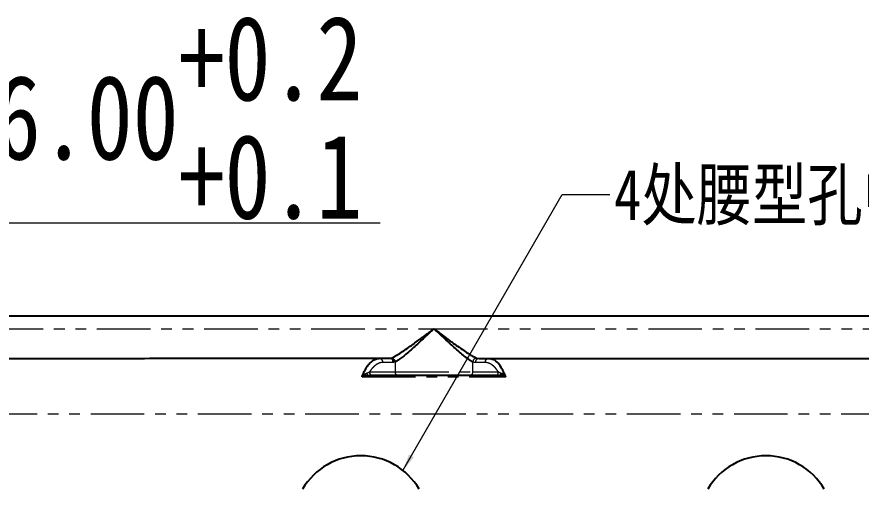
# Model space of a CAD drawing. Header units: millimetres. Extents: x 2028 to 3302, y -96 to 792.
# Drawn here: x 2340.1 to 2440.1, y 96 to 151.9 of the extents above; entities that cross this region are included whole.
import ezdxf

# ---------------------------------------------------------------- set-up
doc = ezdxf.new("R2010")
doc.units = ezdxf.units.MM
doc.linetypes.add('PHANTOM', pattern=[12.7, 6.35, -1.27, 1.27, -1.27, 1.27, -1.27])
doc.layers.get('0').update_dxf_attribs({"linetype": 'CONTINUOUS'})
doc.layers.get('Defpoints').update_dxf_attribs({"linetype": 'CONTINUOUS'})
doc.layers.add('dim', color=82, linetype='CONTINUOUS', lineweight=9)
doc.styles.get("Standard").update_dxf_attribs({"font": '', "width": 0.8})
doc.styles.get('Standard').set_extended_font_data('SimSun')
doc.dimstyles.new('111', dxfattribs={"dimtxt": 10, "dimasz": 7, "dimexe": 1.6, "dimexo": 0.8, "dimgap": 1, "dimtad": 1, "dimzin": 0, "dimdsep": 46, "dimtxsty": 'Standard', "dimcen": 0, "dimclrd": 3, "dimclre": 3, "dimclrt": 3, "dimadec": 0, "dimazin": 0, "dimtfac": 1, "dimtofl": 0, "dimtmove": 0, "dimatfit": 3, "dimfxl": 1, "dimtolj": 1, "dimlwd": 9, "dimlwe": 9, "dimarcsym": 0})
doc.dimstyles.new('111$3', dxfattribs={"dimtxt": 10, "dimasz": 7, "dimexe": 1.6, "dimexo": 0.8, "dimgap": 1, "dimtad": 1, "dimtih": 1, "dimtoh": 1, "dimzin": 0, "dimdsep": 46, "dimtxsty": 'Standard', "dimcen": 0, "dimclrd": 3, "dimclre": 3, "dimclrt": 3, "dimadec": 0, "dimazin": 0, "dimtfac": 1, "dimtmove": 0, "dimatfit": 3, "dimfxl": 1, "dimtolj": 1, "dimlwd": 9, "dimlwe": 9, "dimarcsym": 0})

# ---------------------------------------------------------------- blocks, each defined once
blk = doc.blocks.new('*D54')
at = {"color": 3, "lineweight": 9, "transparency": 16777216}
for p, q in [((2309.777, 127.519), (2293.45, 104.249)), ((2383.133, 127.519), (2309.777, 127.519)), ((2280.236, 85.418), (2289.429, 98.519)), ((2276.216, 79.688), (2272.195, 73.958))]:
    blk.add_line(p, q, dxfattribs=at)
at = {"color": 3, "lineweight": 18, "transparency": 16777216}
for points in [[(2292.495, 104.919), (2294.405, 103.579), (2289.429, 98.519)], [(2275.261, 80.358), (2277.171, 79.018), (2280.236, 85.418)]]:
    blk.add_solid(points, dxfattribs=at)
at = {"layer": 'Defpoints', "color": 0, "lineweight": 18, "transparency": 16777216}
for p in [(2289.429, 98.519), (2280.236, 85.418)]:
    blk.add_point(p, dxfattribs=at)
at = {"color": 3, "lineweight": 18, "transparency": 16777216, "insert": (2346.955, 140.046), "char_height": 10, "attachment_point": 5}
blk.add_mtext('\\A1;4-φ16.00\\S+0.2^ +0.1;', dxfattribs=at)

msp = doc.modelspace()

# ---------------------------------------------------------------- linework, layer by layer
at = {"color": 7, "linetype": 'Continuous', "lineweight": 25}
for p, q in [((2231.71, 116.522), (2481.955, 116.522)), ((2394.846, 111.497), (2449.469, 111.497)), ((2385.258, 109.487), (2382.232, 109.487)), ((2396.758, 109.487), (2393.732, 109.487))]:
    msp.add_line(p, q, dxfattribs=at)
at = {"color": 7, "linetype": 'PHANTOM', "lineweight": 18}
for p, q in [((2324.17, 115.014), (2389.495, 115.014)), ((2389.495, 115.014), (2454.82, 115.014)), ((2384.586, 111.014), (2383.439, 111.014)), ((2384.89, 111.075), (2384.89, 109.889)), ((2394.101, 109.889), (2394.101, 111.075)), ((2395.551, 111.014), (2394.404, 111.014)), ((2380.974, 109.334), (2398.017, 109.334)), ((2381.864, 109.889), (2384.89, 109.889)), ((2384.89, 109.889), (2394.101, 109.889)), ((2394.101, 109.889), (2397.127, 109.889)), ((2469.488, 104.901), (2244.178, 104.901))]:
    msp.add_line(p, q, dxfattribs=at)
for centre, radius, start, end in [((2382.976, 111.034), 0.464, 357.61422, 87.39651), ((2394.601, 111.053), 0.501, 96.66358, 177.44867), ((2394.867, 111.034), 0.464, 92.6033, 182.38598), ((2396.014, 111.034), 0.464, 92.60349, 182.38578), ((2381.835, 109.791), 0.305, 192.19982, 264.03199), ((2382.25, 109.873), 0.386, 177.61414, 267.39641), ((2385.276, 109.873), 0.386, 177.6137, 267.39686), ((2393.715, 109.873), 0.386, 272.60344, 2.3863), ((2396.741, 109.873), 0.386, 272.60284, 2.38631), ((2397.155, 109.791), 0.305, 275.96801, 347.80018)]:
    msp.add_arc(centre, radius, start, end, dxfattribs=at)
at = {"color": 7, "linetype": 'Continuous', "lineweight": 25}
for centre, start, end in [((2380.833, 91.969), 30.42838, 149.57162), ((2428.833, 91.969), 30.4284, 149.5716)]:
    msp.add_arc(centre, 8.002, start, end, dxfattribs=at)
for points, knots in [([(2384.484, 111.536), (2384.499, 111.543), (2384.529, 111.558), (2384.584, 111.586), (2384.648, 111.62), (2384.722, 111.659), (2384.841, 111.725), (2385.03, 111.832), (2385.397, 112.053), (2385.948, 112.416), (2386.607, 112.88), (2387.244, 113.341), (2387.741, 113.708), (2388.194, 114.044), (2388.564, 114.319), (2389.004, 114.646), (2389.306, 114.873), (2389.495, 115.014)], [0, 0, 0, 0, 0.019807, 0.040311, 0.061571, 0.083637, 0.106556, 0.16137, 0.224032, 0.35539, 0.501935, 0.601019, 0.706036, 0.769548, 0.841635, 0.901214, 1, 1, 1, 1]), ([(2389.495, 115.014), (2389.423, 114.947), (2389.285, 114.818), (2389.084, 114.631), (2388.899, 114.458), (2388.729, 114.3), (2388.575, 114.157), (2388.437, 114.027), (2388.313, 113.913), (2388.01, 113.631), (2387.551, 113.211), (2386.917, 112.638), (2386.332, 112.125), (2385.88, 111.746), (2385.573, 111.508), (2385.371, 111.36), (2385.189, 111.239), (2385.027, 111.141), (2384.935, 111.097), (2384.89, 111.075)], [0, 0, 0, 0, 0.041439, 0.07997, 0.115592, 0.148305, 0.17811, 0.205006, 0.228994, 0.250074, 0.382185, 0.498882, 0.633358, 0.750235, 0.803893, 0.855506, 0.905256, 0.953346, 1, 1, 1, 1]), ([(2394.101, 111.075), (2394.076, 111.087), (2394.026, 111.11), (2393.944, 111.154), (2393.857, 111.205), (2393.762, 111.265), (2393.662, 111.332), (2393.555, 111.407), (2393.442, 111.49), (2393.322, 111.581), (2393.077, 111.773), (2392.661, 112.123), (2392.077, 112.636), (2391.441, 113.21), (2390.909, 113.697), (2390.431, 114.142), (2390, 114.544), (2389.675, 114.847), (2389.495, 115.014)], [0, 0, 0, 0, 0.025814, 0.052017, 0.07865, 0.105751, 0.133358, 0.161505, 0.190224, 0.219547, 0.249502, 0.365938, 0.500521, 0.617408, 0.750323, 0.813147, 0.896373, 1, 1, 1, 1]), ([(2389.495, 115.014), (2389.58, 114.951), (2389.746, 114.826), (2389.99, 114.642), (2390.224, 114.466), (2390.449, 114.297), (2390.664, 114.135), (2390.869, 113.982), (2391.064, 113.837), (2391.25, 113.7), (2391.426, 113.571), (2391.592, 113.45), (2391.749, 113.337), (2391.895, 113.231), (2392.032, 113.133), (2392.16, 113.042), (2392.504, 112.796), (2393.024, 112.43), (2393.549, 112.084), (2393.882, 111.88), (2394.078, 111.768), (2394.253, 111.676), (2394.409, 111.602), (2394.499, 111.567), (2394.543, 111.55)], [0, 0, 0, 0, 0.044708, 0.087787, 0.129236, 0.169056, 0.207247, 0.24381, 0.278745, 0.312053, 0.343735, 0.373791, 0.402223, 0.42903, 0.454216, 0.477781, 0.499727, 0.647329, 0.777391, 0.825804, 0.872175, 0.916595, 0.959165, 1, 1, 1, 1]), ([(2329.521, 111.497), (2329.526, 111.497), (2329.533, 111.497), (2329.545, 111.497), (2329.563, 111.497), (2329.605, 111.497), (2329.69, 111.497), (2329.858, 111.497), (2330.193, 111.497), (2330.86, 111.497), (2332.176, 111.497), (2334.745, 111.497), (2339.619, 111.498), (2343.35, 111.5), (2350.213, 111.503), (2353.992, 111.506), (2356.978, 111.508), (2356.984, 111.508), (2356.994, 111.508), (2357.009, 111.508), (2357.043, 111.508), (2357.11, 111.508), (2357.246, 111.508), (2357.517, 111.508), (2358.058, 111.509), (2359.136, 111.51), (2361.277, 111.511), (2365.496, 111.515), (2369.005, 111.519), (2375.883, 111.526), (2380.278, 111.531), (2384.484, 111.536)], [0, 0, 0, 0, 0.000244, 0.000244, 0.000488, 0.000977, 0.001953, 0.003906, 0.007812, 0.015625, 0.03125, 0.0625, 0.125, 0.25, 0.25, 0.5, 0.5, 0.500244, 0.500244, 0.500488, 0.500977, 0.501953, 0.503906, 0.507812, 0.515625, 0.53125, 0.5625, 0.625, 0.75, 0.75, 1, 1, 1, 1]), ([(2380.974, 109.334), (2380.99, 109.376), (2381.029, 109.476), (2381.098, 109.641), (2381.19, 109.84), (2381.337, 110.13), (2381.523, 110.443), (2381.746, 110.75), (2382, 111.04), (2382.257, 111.253), (2382.503, 111.39), (2382.685, 111.456), (2382.848, 111.491), (2382.95, 111.495), (2382.997, 111.497)], [0, 0, 0, 0, 0.0305751, 0.0719719, 0.1242299, 0.1874113, 0.3147703, 0.4159979, 0.5217196, 0.6872961, 0.7798248, 0.8628428, 0.9362604, 1, 1, 1, 1]), ([(2384.482, 111.487), (2384.493, 111.481), (2384.514, 111.47), (2384.544, 111.442), (2384.571, 111.404), (2384.594, 111.356), (2384.615, 111.283), (2384.627, 111.171), (2384.6, 111.069), (2384.586, 111.014)], [0, 0, 0, 0, 0.1074104, 0.2163316, 0.3267879, 0.4388032, 0.5523999, 0.7614386, 1, 1, 1, 1]), ([(2384.494, 111.531), (2384.535, 111.518), (2384.614, 111.492), (2384.717, 111.422), (2384.796, 111.337), (2384.849, 111.246), (2384.88, 111.158), (2384.887, 111.102), (2384.89, 111.075)], [0, 0, 0, 0, 0.199791, 0.391679, 0.570977, 0.73323, 0.876292, 1, 1, 1, 1]), ([(2398.017, 109.334), (2397.768, 109.852), (2397.359, 110.701), (2396.748, 111.303), (2396.413, 111.376), (2396.274, 111.407)], [0, 0, 0, 0, 0.478763, 0.783889, 1, 1, 1, 1]), ([(2380.974, 109.335), (2381.008, 109.366), (2381.073, 109.427), (2381.174, 109.507), (2381.272, 109.576), (2381.366, 109.635), (2381.454, 109.685), (2381.51, 109.713), (2381.537, 109.726)], [0, 0, 0, 0, 0.178501, 0.352846, 0.522433, 0.686835, 0.845922, 1, 1, 1, 1]), ([(2382.232, 109.487), (2382.208, 109.487), (2382.161, 109.487), (2382.081, 109.487), (2381.995, 109.487), (2381.904, 109.487), (2381.837, 109.487), (2381.804, 109.487)], [0, 0, 0, 0, 0.217174, 0.424859, 0.6239, 0.815254, 1, 1, 1, 1]), ([(2393.732, 109.487), (2393.702, 109.487), (2393.642, 109.487), (2393.54, 109.487), (2393.43, 109.487), (2393.311, 109.487), (2393.183, 109.487), (2392.951, 109.487), (2392.582, 109.487), (2392.037, 109.487), (2391.437, 109.487), (2390.599, 109.487), (2389.495, 109.487), (2388.392, 109.487), (2387.554, 109.487), (2386.954, 109.487), (2386.409, 109.487), (2385.989, 109.487), (2385.676, 109.487), (2385.444, 109.487), (2385.32, 109.487), (2385.258, 109.487)], [0, 0, 0, 0, 0.020482, 0.040874, 0.061224, 0.081576, 0.101977, 0.122473, 0.186317, 0.250209, 0.314053, 0.377946, 0.500017, 0.622088, 0.685932, 0.749824, 0.813668, 0.877561, 0.918424, 0.959115, 1, 1, 1, 1]), ([(2397.187, 109.487), (2397.159, 109.487), (2397.103, 109.487), (2397.026, 109.487), (2396.953, 109.487), (2396.883, 109.487), (2396.818, 109.487), (2396.778, 109.487), (2396.758, 109.487)], [0, 0, 0, 0, 0.15353, 0.311517, 0.474603, 0.64337, 0.818345, 1, 1, 1, 1]), ([(2398.017, 109.334), (2397.973, 109.348), (2397.887, 109.375), (2397.757, 109.409), (2397.627, 109.438), (2397.488, 109.463), (2397.34, 109.483), (2397.237, 109.485), (2397.187, 109.487)], [0, 0, 0, 0, 0.154627, 0.309551, 0.463902, 0.616887, 0.810968, 1, 1, 1, 1]), ([(2397.454, 109.726), (2397.482, 109.712), (2397.54, 109.683), (2397.633, 109.63), (2397.722, 109.574), (2397.803, 109.516), (2397.876, 109.46), (2397.946, 109.399), (2397.993, 109.356), (2398.017, 109.334)], [0, 0, 0, 0, 0.161164, 0.327718, 0.499967, 0.624841, 0.750441, 0.875687, 1, 1, 1, 1])]:
    msp.add_open_spline(points, degree=3, knots=knots, dxfattribs=at)
at = {"color": 7, "linetype": 'PHANTOM', "lineweight": 18}
for points, knots in [([(2383.439, 111.014), (2383.405, 111.014), (2383.335, 111.012), (2383.231, 110.998), (2383.127, 110.975), (2383.024, 110.943), (2382.921, 110.902), (2382.818, 110.852), (2382.716, 110.793), (2382.581, 110.703), (2382.415, 110.57), (2382.223, 110.376), (2382.039, 110.153), (2381.922, 109.977), (2381.864, 109.889)], [0, 0, 0, 0, 0.062876, 0.125612, 0.188284, 0.25097, 0.313747, 0.37669, 0.439877, 0.503382, 0.629592, 0.754009, 0.877262, 1, 1, 1, 1]), ([(2384.89, 111.075), (2384.865, 111.066), (2384.814, 111.047), (2384.739, 111.029), (2384.663, 111.017), (2384.612, 111.015), (2384.586, 111.014)], [0, 0, 0, 0, 0.249973, 0.499696, 0.74957, 1, 1, 1, 1]), ([(2394.404, 111.014), (2394.379, 111.015), (2394.328, 111.017), (2394.252, 111.029), (2394.176, 111.047), (2394.126, 111.066), (2394.101, 111.075)], [0, 0, 0, 0, 0.25043, 0.500304, 0.750027, 1, 1, 1, 1]), ([(2397.127, 109.889), (2397.098, 109.933), (2397.04, 110.023), (2396.951, 110.146), (2396.86, 110.263), (2396.768, 110.371), (2396.673, 110.471), (2396.576, 110.564), (2396.477, 110.648), (2396.343, 110.75), (2396.174, 110.856), (2395.967, 110.947), (2395.76, 111.004), (2395.621, 111.011), (2395.551, 111.014)], [0, 0, 0, 0, 0.061245, 0.122549, 0.183992, 0.245656, 0.307621, 0.369967, 0.432771, 0.496109, 0.622889, 0.748722, 0.874219, 1, 1, 1, 1])]:
    msp.add_open_spline(points, degree=3, knots=knots, dxfattribs=at)
for points in [[(2394.543, 111.55), (2394.644, 111.515), (2394.745, 111.497), (2394.846, 111.497)], [(2381.864, 109.889), (2381.77, 109.834), (2381.665, 109.778), (2381.537, 109.726)], [(2397.454, 109.726), (2397.325, 109.778), (2397.22, 109.834), (2397.127, 109.889)]]:
    msp.add_open_spline(points, degree=3, dxfattribs=at)
at = {"color": 7, "linetype": 'Continuous', "lineweight": 25}
msp.add_open_spline([(2380.974, 109.334), (2381.258, 109.426), (2381.551, 109.487), (2381.804, 109.487)], degree=3, dxfattribs=at)

# ---------------------------------------------------------------- texts
at = {"layer": 'dim', "color": 3, "lineweight": 18, "insert": (2410.814, 133.895), "char_height": 6, "attachment_point": 1}
msp.add_mtext('4处腰型孔中心线垂直于此面', dxfattribs=at)

# ---------------------------------------------------------------- dimensions: what is measured, and where the dimension line sits
at = {"color": 6, "lineweight": 18}
dim = msp.add_diameter_dim_2p(p1=(2280.236, 85.418), p2=(2289.429, 98.519), dimstyle='111$3', override={"dimgap": 1, "dimpost": '4-φ<>', "dimtol": 1, "dimlim": 0, "dimtp": 0.2, "dimtm": -0.1}, dxfattribs=at)
dim.commit()
dim.dimension.update_dxf_attribs({"geometry": '*D54', "text_midpoint": (2346.955, 127.519), "dimtype": 163})

# ---------------------------------------------------------------- leaders
at = {"layer": 'dim', "color": 6, "lineweight": 18, "annotation_type": 0, "has_hookline": 1, "hookline_direction": 0, "text_width": 85.274}
msp.add_leader([(2385.819, 98.228), (2404.679, 130.895), (2410.314, 130.895)], dimstyle='111', override={"dimtxt": 2.5, "dimasz": 2, "dimexe": 0.49975, "dimexo": 0.49975, "dimgap": 0.49975, "dimtad": 0}, dxfattribs=at)

doc.saveas('drawing.dxf')
